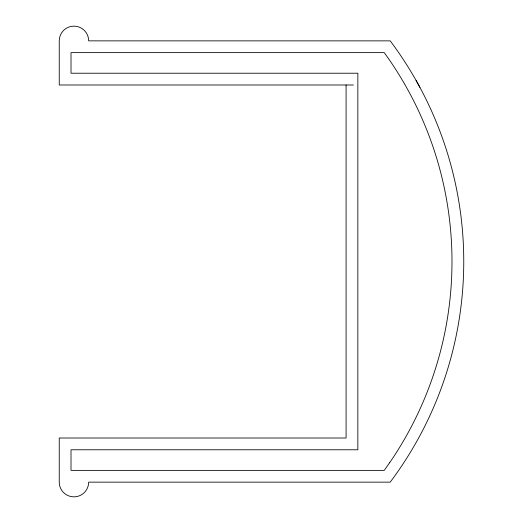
<?xml version="1.0" encoding="UTF-8"?>
<svg xmlns="http://www.w3.org/2000/svg" width="523" height="523" viewBox="0 0 523 523"><rect width="100%" height="100%" fill="white"/><g stroke="black" fill="none" stroke-linecap="round" stroke-linejoin="round"><path stroke-width="0.78" d="M353.437 84.988L59.243 84.988L59.243 40.859L59.746 37.048A14.709 14.709 0 0 1 88.662 40.859L390.21 40.859A367.734 367.734 0 0 1 390.21 482.141L88.662 482.141L88.616 483.298A14.709 14.709 0 0 1 73.377 496.837A14.709 14.709 0 0 1 59.243 482.141L59.243 438.013L346.082 438.013L346.082 84.988M416.092 80.437L419.904 87.348M389.694 462.672L384.242 470.373L71.01 470.373L71.01 449.78L357.85 449.78L357.85 73.22L71.01 73.22L71.01 52.627L384.242 52.627L389.694 60.328A355.967 355.967 0 0 1 405.848 86.236L409.535 92.917A355.967 355.967 0 0 1 389.694 462.672"/></g></svg>
